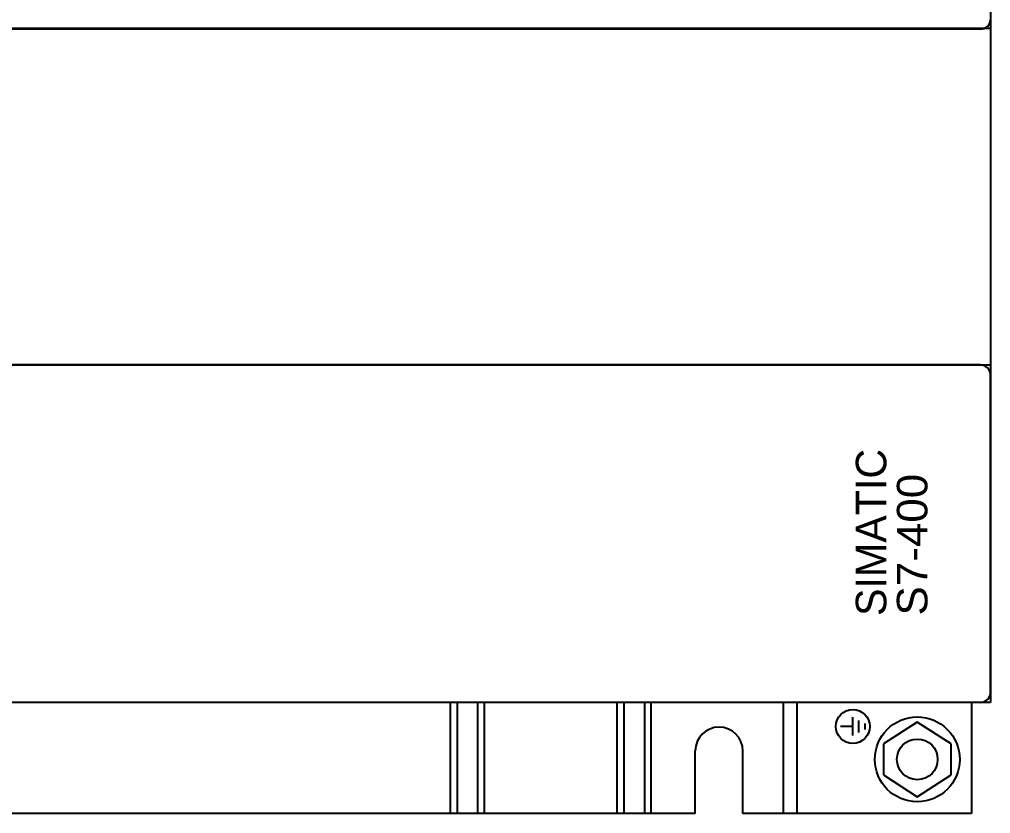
# Model space of a CAD drawing. Extents: x 10 to 610, y -247 to 1644.
# Drawn here: x 261.6 to 404.6, y 698.6 to 815.7 of the extents above; entities that cross this region are included whole.
import ezdxf
from ezdxf.enums import TextEntityAlignment as Align

# ---------------------------------------------------------------- set-up
doc = ezdxf.new("R2010")
doc.units = 0
doc.header["$LTSCALE"] = 5
doc.header["$MEASUREMENT"] = 0
doc.layers.get('0').update_dxf_attribs({"linetype": 'CONTINUOUS'})

# ---------------------------------------------------------------- blocks, each defined once
blk = doc.blocks.new('L50')
at = {"color": 7, "linetype": 'Continuous'}
for p, q in [((287, 166.1), (287, 16.4)), ((285.5, 66.15), (-1.5, 66.15)), ((287, 17.9), (287, 64.65)), ((285.5, 16.4), (-1.5, 16.4)), ((241.88, 16.4), (68.6, 16.4)), ((207.45, 0), (207.45, 16.4)), ((208.45, 0), (208.45, 16.4)), ((211.45, 0), (211.45, 16.4)), ((212.45, 0), (212.45, 16.4)), ((232, 0), (232, 16.4)), ((233, 0), (233, 16.4)), ((236, 16.4), (236, 0)), ((237, 0), (237, 16.4)), ((287, 16.4), (252.12, 16.4)), ((256.5, 0), (256.5, 16.4)), ((258.5, 0), (258.5, 16.4)), ((284.2, 16.4), (284.2, 0)), ((266.7, 11.5), (266.7, 14.2)), ((267.6, 11.95), (267.6, 13.75)), ((268.5, 12.4), (268.5, 13.3)), ((276.2, 13.5), (271.2, 10.29)), ((281.2, 10.29), (276.2, 13.5)), ((266.7, 12.85), (264.9, 12.85)), ((271.2, 10.29), (271.2, 5.71)), ((281.2, 5.71), (281.2, 10.29)), ((243.5, 0), (243.5, 9.25)), ((250.5, 0), (250.5, 9.25)), ((271.2, 5.71), (276.2, 2.5)), ((276.2, 2.5), (281.2, 5.71)), ((243.5, 0), (60.5, 0)), ((284.2, 0), (250.5, 0))]:
    blk.add_line(p, q, dxfattribs=at)
at = {"linetype": 'Continuous'}
for p, q in [((287, 115.75), (123.99, 115.75)), ((287, 115.75), (287, 66.1)), ((287, 66.1), (123.99, 66.1))]:
    blk.add_line(p, q, dxfattribs=at)
for p, q in [((284.64, 115.66), (125, 115.66)), ((285.5, 115.66), (284.64, 115.66))]:
    blk.add_line(p, q)
at = {"color": 7, "linetype": 'Continuous'}
for centre, radius in [((266.7, 12.85), 2.5), ((276.2, 8), 6.25), ((276.2, 8), 3)]:
    blk.add_circle(centre, radius, dxfattribs=at)
blk.add_arc((285.5, 117.16), 1.5, 270, 357.7454)
for centre, radius, start, end in [((285.5, 64.65), 1.5, 0, 90), ((285.5, 17.9), 1.5, 270, 0), ((247, 9.25), 3.5, 0, 180)]:
    blk.add_arc(centre, radius, start, end, dxfattribs=at)
for s, width, p, p2 in [('SIMATIC', 0.912698, (271.64, 29.14), (271.64, 53.78)), ('S7-400', 0.870536, (277.69, 29.21), (277.69, 50.1))]:
    blk.add_text(s, height=4.5, rotation=90, dxfattribs=dict(at, width=width)).set_placement(p, p2, align=Align.FIT)

msp = doc.modelspace()

# ---------------------------------------------------------------- block references
at = {"linetype": 'Continuous'}
msp.add_blockref('L50', (117.65, 698.58), dxfattribs=at)

doc.saveas('drawing.dxf')
